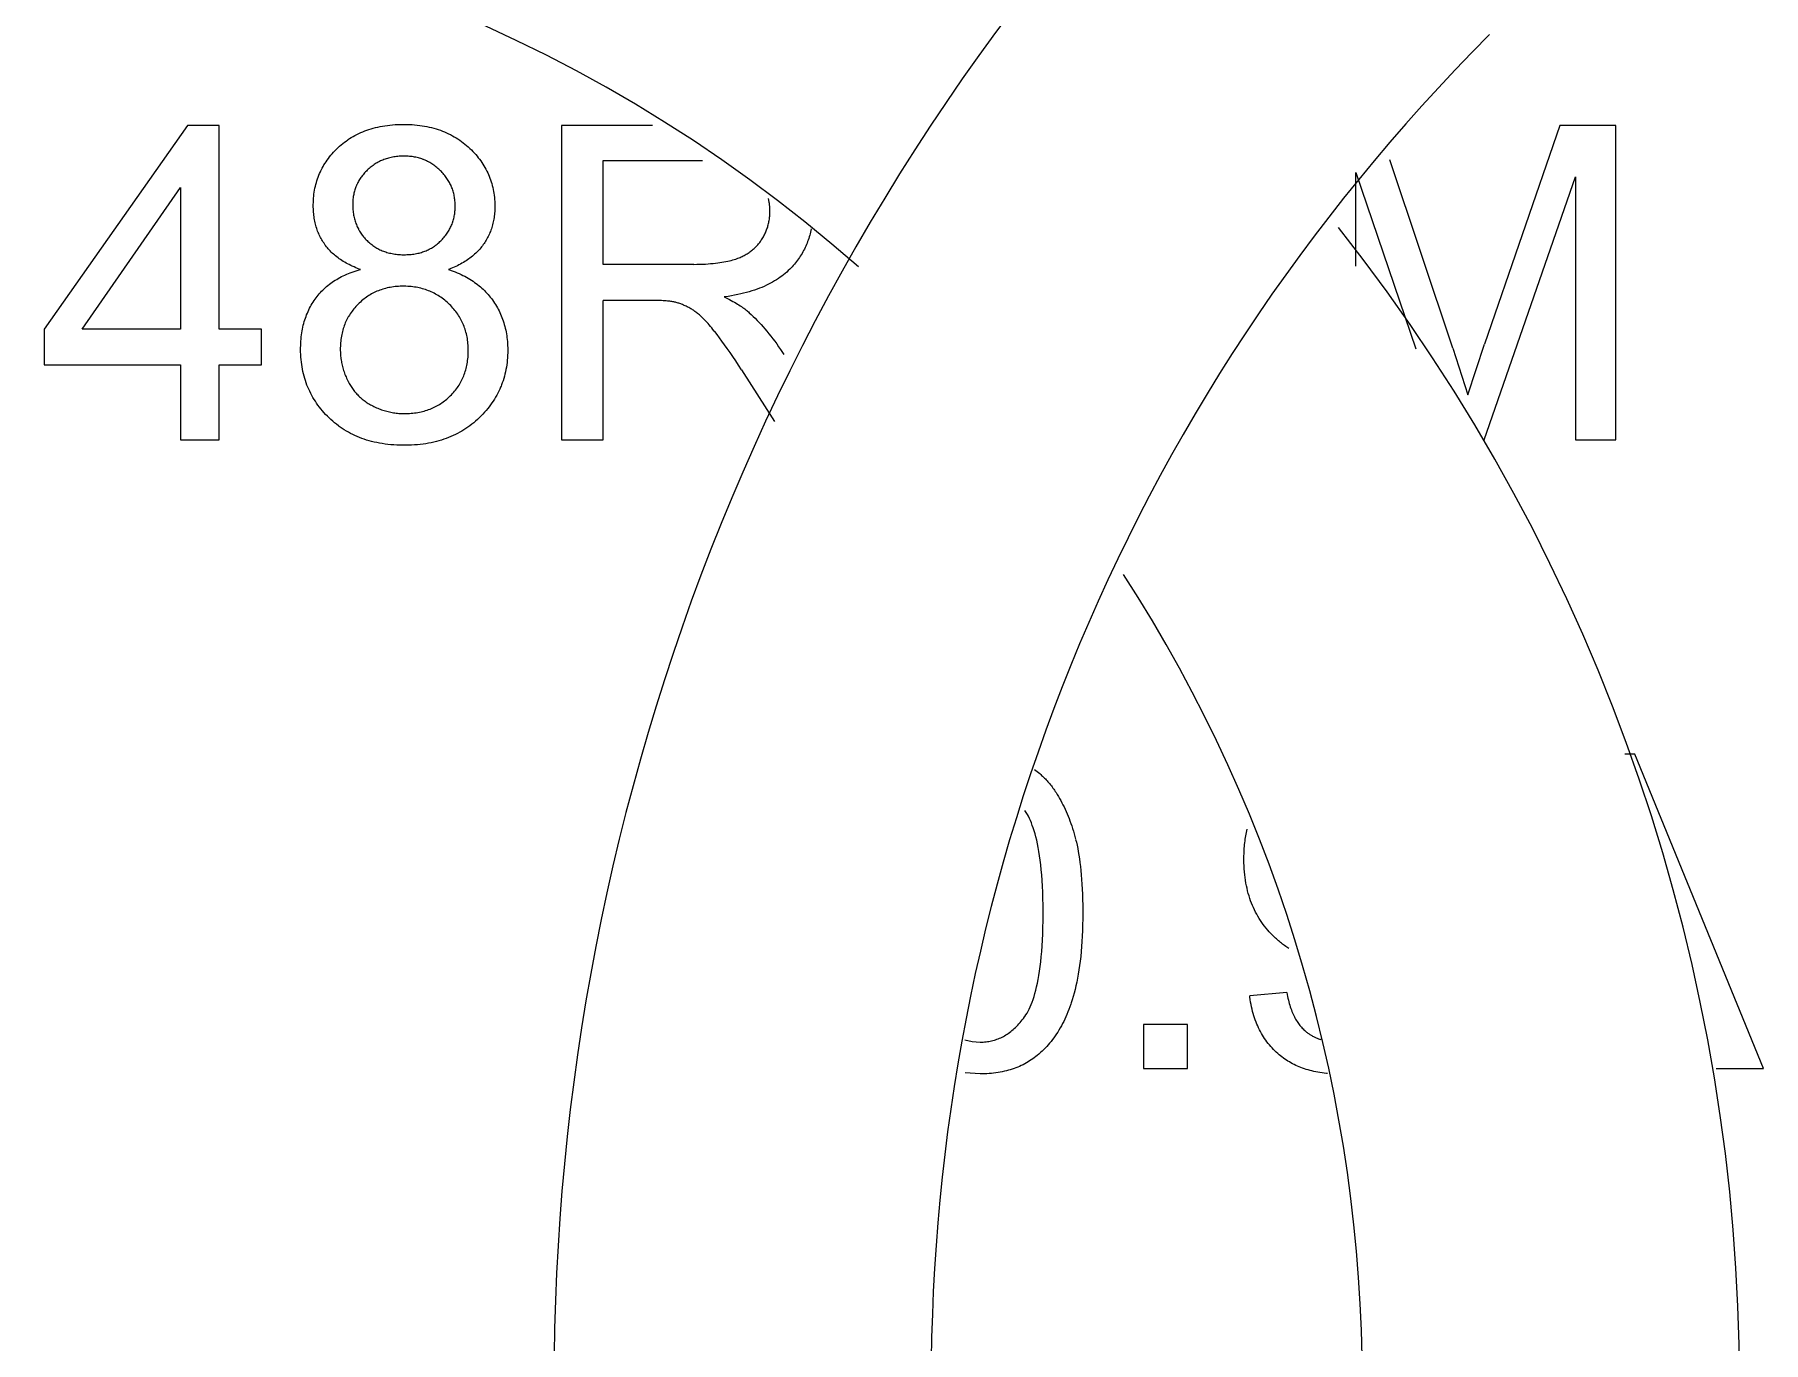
# Model space of a CAD drawing. Header units: millimetres. Extents: x -3 to 101, y -1 to 128.
# Drawn here: x 10.366 to 11.191, y 38.719 to 39.343 of the extents above; entities that cross this region are included whole.
import ezdxf

# ---------------------------------------------------------------- set-up
doc = ezdxf.new("R2010")
doc.units = ezdxf.units.MM

msp = doc.modelspace()

# ---------------------------------------------------------------- linework, layer by layer
for p, q in [((10.43939, 39.30001), (10.37093, 39.20281)), ((10.45443, 39.30001), (10.43939, 39.30001)), ((10.45443, 39.20281), (10.45443, 39.30001)), ((10.61783, 39.30001), (10.61783, 39.15001)), ((10.66122, 39.30001), (10.61783, 39.30001)), ((11.09423, 39.30001), (11.05832, 39.19564)), ((11.12093, 39.30001), (11.09423, 39.30001)), ((11.12093, 39.15001), (11.12093, 39.30001)), ((10.63768, 39.23381), (10.63768, 39.28343)), ((10.63768, 39.28343), (10.68516, 39.28343)), ((11.04317, 39.1938), (11.01311, 39.28374)), ((10.99692, 39.23288), (10.99692, 39.2777)), ((10.99692, 39.2777), (11.02553, 39.1935)), ((11.05821, 39.15001), (11.1018, 39.27556)), ((11.1018, 39.27556), (11.1018, 39.15001)), ((10.38905, 39.20281), (10.43601, 39.27044)), ((10.43601, 39.27044), (10.43601, 39.20281)), ((10.68102, 39.23381), (10.63768, 39.23381)), ((10.63768, 39.15001), (10.63768, 39.21662)), ((10.37093, 39.20281), (10.37093, 39.18592)), ((10.43601, 39.20281), (10.38905, 39.20281)), ((10.47469, 39.20281), (10.45443, 39.20281)), ((10.47469, 39.18592), (10.47469, 39.20281)), ((11.04317, 39.1938), (11.05033, 39.1716)), ((11.05033, 39.1716), (11.05832, 39.19564)), ((10.37093, 39.18592), (10.43601, 39.18592)), ((10.43601, 39.18592), (10.43601, 39.15001)), ((10.45443, 39.15001), (10.45443, 39.18592)), ((10.45443, 39.18592), (10.47469, 39.18592)), ((10.70377, 39.18347), (10.71946, 39.15881)), ((10.43601, 39.15001), (10.45443, 39.15001)), ((10.61783, 39.15001), (10.63768, 39.15001)), ((11.1018, 39.15001), (11.12093, 39.15001)), ((11.13004, 39.00001), (11.12532, 39.00001)), ((11.19143, 38.85001), (11.13004, 39.00001)), ((10.8435, 38.99276), (10.84604, 38.99074)), ((10.84013, 38.97127), (10.83892, 38.97319)), ((10.96398, 38.88633), (10.94628, 38.8847)), ((10.89563, 38.87099), (10.89563, 38.85001)), ((10.9166, 38.87099), (10.89563, 38.87099)), ((10.9166, 38.85001), (10.9166, 38.87099)), ((10.81033, 38.86369), (10.81385, 38.86288)), ((10.81385, 38.86288), (10.81766, 38.8626)), ((10.81766, 38.84745), (10.81044, 38.84791)), ((10.89563, 38.85001), (10.9166, 38.85001)), ((11.16882, 38.85001), (11.19143, 38.85001))]:
    msp.add_line(p, q)
for points in [[(10.51111, 39.28947), (10.51186, 39.29016), (10.51262, 39.29082), (10.51339, 39.29146), (10.51418, 39.29208), (10.51498, 39.29268), (10.5158, 39.29326), (10.51622, 39.29354), (10.51664, 39.29381), (10.51749, 39.29435), (10.51836, 39.29486), (10.51924, 39.29535), (10.52014, 39.29582), (10.52106, 39.29627), (10.52199, 39.2967), (10.52294, 39.29711), (10.52391, 39.29749), (10.5249, 39.29786), (10.52591, 39.2982), (10.52694, 39.29852), (10.52799, 39.29882), (10.52905, 39.2991), (10.53014, 39.29935), (10.53125, 39.29959), (10.53238, 39.2998), (10.53354, 39.29999), (10.53472, 39.30015), (10.53591, 39.30029), (10.53714, 39.30041), (10.53839, 39.3005), (10.53966, 39.30057), (10.54096, 39.30061), (10.54228, 39.30062)], [(10.54228, 39.30062), (10.54261, 39.30062), (10.54392, 39.30061), (10.54521, 39.30056), (10.54648, 39.30049), (10.54772, 39.3004), (10.54894, 39.30028), (10.55014, 39.30014), (10.55131, 39.29997), (10.55247, 39.29978), (10.5536, 39.29956), (10.55471, 39.29933), (10.5558, 39.29906), (10.55688, 39.29878), (10.55793, 39.29847), (10.55897, 39.29815), (10.55998, 39.29779), (10.56098, 39.29742), (10.56196, 39.29703), (10.56293, 39.29661), (10.56387, 39.29617), (10.5648, 39.29571), (10.56572, 39.29523), (10.56662, 39.29472), (10.5675, 39.29419), (10.56837, 39.29364), (10.56922, 39.29307), (10.57006, 39.29248), (10.57088, 39.29186), (10.57169, 39.29122), (10.57249, 39.29056), (10.57327, 39.28987), (10.57404, 39.28916)], [(10.49935, 39.26192), (10.49935, 39.26232), (10.49937, 39.26334), (10.49941, 39.26436), (10.49948, 39.26535), (10.49957, 39.26634), (10.49968, 39.26731), (10.49981, 39.26826), (10.49997, 39.26921), (10.50015, 39.27014), (10.50035, 39.27106), (10.50057, 39.27196), (10.50082, 39.27286), (10.50108, 39.27374), (10.50137, 39.27462), (10.50168, 39.27548), (10.50201, 39.27633), (10.50236, 39.27718), (10.50273, 39.27801), (10.50293, 39.27842), (10.50313, 39.27883), (10.50355, 39.27965), (10.50399, 39.28045), (10.50445, 39.28125), (10.50494, 39.28204), (10.50545, 39.28282), (10.50598, 39.28359), (10.50654, 39.28435), (10.50711, 39.2851), (10.50772, 39.28585), (10.50835, 39.28659), (10.509, 39.28732), (10.50968, 39.28804), (10.51038, 39.28876), (10.51111, 39.28947)], [(10.54263, 39.28548), (10.54234, 39.28548), (10.54165, 39.28547), (10.54097, 39.28544), (10.5403, 39.2854), (10.53964, 39.28534), (10.53899, 39.28527), (10.53835, 39.28518), (10.53772, 39.28509), (10.5371, 39.28498), (10.53649, 39.28485), (10.5359, 39.28471), (10.53531, 39.28456), (10.53472, 39.2844), (10.53415, 39.28422), (10.53359, 39.28403), (10.53303, 39.28383), (10.53248, 39.28361), (10.53194, 39.28338), (10.53141, 39.28314), (10.53088, 39.28288), (10.53062, 39.28275), (10.53037, 39.28261), (10.52985, 39.28233), (10.52935, 39.28203), (10.52885, 39.28173), (10.52836, 39.2814), (10.52788, 39.28107), (10.5274, 39.28072), (10.52693, 39.28035), (10.52646, 39.27998), (10.52601, 39.27958), (10.52555, 39.27918), (10.5251, 39.27875)], [(10.56002, 39.27852), (10.55977, 39.27877), (10.5593, 39.2792), (10.55883, 39.27962), (10.55836, 39.28002), (10.55788, 39.28041), (10.55739, 39.28078), (10.55691, 39.28113), (10.55641, 39.28147), (10.55592, 39.2818), (10.55541, 39.28211), (10.55491, 39.28241), (10.55439, 39.28269), (10.55387, 39.28296), (10.55335, 39.28321), (10.55282, 39.28346), (10.55228, 39.28368), (10.55201, 39.28379), (10.55173, 39.2839), (10.55118, 39.2841), (10.55063, 39.28429), (10.55006, 39.28446), (10.54949, 39.28462), (10.54891, 39.28477), (10.54832, 39.2849), (10.54773, 39.28502), (10.54712, 39.28513), (10.54651, 39.28522), (10.54589, 39.2853), (10.54525, 39.28536), (10.54461, 39.28542), (10.54396, 39.28545), (10.5433, 39.28547), (10.54263, 39.28548)], [(10.57404, 39.28916), (10.57478, 39.28844), (10.5755, 39.28771), (10.57619, 39.28698), (10.57686, 39.28623), (10.57749, 39.28548), (10.57811, 39.28472), (10.5787, 39.28395), (10.57927, 39.28318), (10.57981, 39.28239), (10.58033, 39.2816), (10.58082, 39.2808), (10.58129, 39.28), (10.58174, 39.27918), (10.58217, 39.27836), (10.58257, 39.27752), (10.58295, 39.27668), (10.58331, 39.27583), (10.58365, 39.27497), (10.58396, 39.2741), (10.58425, 39.27322), (10.58452, 39.27233), (10.58477, 39.27142), (10.58499, 39.27051), (10.5852, 39.26959), (10.58538, 39.26866), (10.58554, 39.26771), (10.58567, 39.26676), (10.58579, 39.26579), (10.58588, 39.26481), (10.58594, 39.26381), (10.58599, 39.26281), (10.58601, 39.26179), (10.58601, 39.26144)], [(10.5251, 39.27875), (10.52467, 39.27832), (10.52425, 39.27789), (10.52384, 39.27745), (10.52345, 39.277), (10.52308, 39.27656), (10.52272, 39.27611), (10.52238, 39.27565), (10.52205, 39.27519), (10.52173, 39.27473), (10.52143, 39.27427), (10.52114, 39.27379), (10.52087, 39.27332), (10.52061, 39.27284), (10.52037, 39.27235), (10.52025, 39.27211), (10.52013, 39.27186), (10.51991, 39.27137), (10.51971, 39.27087), (10.51951, 39.27036), (10.51933, 39.26985), (10.51916, 39.26934), (10.51901, 39.26882), (10.51887, 39.26829), (10.51874, 39.26776), (10.51862, 39.26722), (10.51852, 39.26667), (10.51843, 39.26612), (10.51835, 39.26556), (10.51829, 39.26499), (10.51824, 39.26442), (10.5182, 39.26384), (10.51818, 39.26325), (10.51817, 39.26265), (10.51817, 39.26256)], [(10.56708, 39.26154), (10.56708, 39.26155), (10.56707, 39.2622), (10.56705, 39.26284), (10.56701, 39.26346), (10.56696, 39.26408), (10.5669, 39.26469), (10.56682, 39.26529), (10.56673, 39.26588), (10.56663, 39.26646), (10.56651, 39.26704), (10.56638, 39.2676), (10.56623, 39.26816), (10.56607, 39.26871), (10.5659, 39.26926), (10.56572, 39.2698), (10.56552, 39.27033), (10.56531, 39.27085), (10.5652, 39.27111), (10.56508, 39.27137), (10.56485, 39.27189), (10.56459, 39.27239), (10.56433, 39.27289), (10.56405, 39.27339), (10.56376, 39.27388), (10.56345, 39.27437), (10.56313, 39.27485), (10.56279, 39.27532), (10.56244, 39.27579), (10.56208, 39.27626), (10.5617, 39.27672), (10.5613, 39.27718), (10.56089, 39.27763), (10.56046, 39.27808), (10.56002, 39.27852)], [(10.50485, 39.24331), (10.50447, 39.24385), (10.50411, 39.2444), (10.50393, 39.24468), (10.50376, 39.24496), (10.50342, 39.24552), (10.5031, 39.2461), (10.50279, 39.24668), (10.50249, 39.24727), (10.5022, 39.24787), (10.50193, 39.24848), (10.50168, 39.24909), (10.50143, 39.24972), (10.5012, 39.25036), (10.50098, 39.251), (10.50078, 39.25165), (10.50058, 39.25232), (10.5004, 39.25299), (10.50024, 39.25368), (10.50009, 39.25437), (10.49995, 39.25507), (10.49982, 39.25579), (10.49971, 39.25652), (10.49962, 39.25725), (10.49954, 39.258), (10.49947, 39.25876), (10.49941, 39.25954), (10.49938, 39.26032), (10.49935, 39.26112), (10.49935, 39.26192)], [(10.51817, 39.26256), (10.51818, 39.26194), (10.5182, 39.26125), (10.51823, 39.26057), (10.51828, 39.2599), (10.51834, 39.25925), (10.51842, 39.25861), (10.51851, 39.25798), (10.51861, 39.25736), (10.51873, 39.25675), (10.51886, 39.25616), (10.519, 39.25557), (10.51915, 39.25499), (10.51932, 39.25443), (10.5195, 39.25387), (10.5197, 39.25332), (10.5199, 39.25278), (10.52012, 39.25225), (10.52035, 39.25173), (10.5206, 39.25122), (10.52085, 39.25071), (10.52099, 39.25046), (10.52112, 39.25021), (10.52141, 39.24972), (10.5217, 39.24923), (10.52201, 39.24875), (10.52234, 39.24828), (10.52267, 39.24781), (10.52302, 39.24735), (10.52339, 39.2469), (10.52377, 39.24645), (10.52417, 39.24601), (10.52458, 39.24557), (10.525, 39.24514)], [(10.56023, 39.24507), (10.56057, 39.24542), (10.561, 39.24587), (10.5614, 39.24632), (10.5618, 39.24678), (10.56217, 39.24724), (10.56253, 39.2477), (10.56288, 39.24817), (10.56321, 39.24864), (10.56353, 39.24911), (10.56383, 39.24959), (10.56412, 39.25008), (10.56439, 39.25056), (10.56465, 39.25105), (10.5649, 39.25155), (10.56513, 39.25205), (10.56535, 39.25256), (10.56556, 39.25307), (10.56575, 39.25359), (10.56593, 39.25411), (10.56602, 39.25438), (10.5661, 39.25464), (10.56626, 39.25518), (10.5664, 39.25572), (10.56652, 39.25627), (10.56664, 39.25682), (10.56674, 39.25739), (10.56683, 39.25795), (10.56691, 39.25853), (10.56697, 39.25912), (10.56702, 39.25971), (10.56705, 39.26031), (10.56707, 39.26092), (10.56708, 39.26154)], [(10.58601, 39.26144), (10.58601, 39.26131), (10.586, 39.26055), (10.58597, 39.25979), (10.58593, 39.25904), (10.58588, 39.25831), (10.58581, 39.25758), (10.58573, 39.25686), (10.58563, 39.25615), (10.58552, 39.25545), (10.5854, 39.25476), (10.58526, 39.25408), (10.58511, 39.25341), (10.58494, 39.25275), (10.58476, 39.25209), (10.58457, 39.25144), (10.58436, 39.2508), (10.58414, 39.25017), (10.58391, 39.24955), (10.58367, 39.24894), (10.58341, 39.24833), (10.58314, 39.24774), (10.58285, 39.24714), (10.58255, 39.24656), (10.58224, 39.24599), (10.58192, 39.24542), (10.58158, 39.24486), (10.58123, 39.24431), (10.58086, 39.24376), (10.58048, 39.24322)], [(10.71329, 39.24558), (10.71359, 39.24604), (10.71387, 39.2465), (10.71414, 39.24696), (10.71439, 39.24743), (10.71464, 39.2479), (10.71487, 39.24837), (10.7151, 39.24885), (10.71531, 39.24933), (10.71551, 39.24981), (10.7157, 39.25029), (10.71588, 39.25078), (10.71605, 39.25127), (10.71621, 39.25176), (10.71635, 39.25225), (10.71649, 39.25275), (10.71662, 39.25326), (10.71673, 39.25376), (10.71683, 39.25427), (10.71693, 39.25479), (10.71701, 39.2553), (10.71708, 39.25583), (10.71714, 39.25635), (10.71719, 39.25688), (10.71723, 39.25742), (10.71726, 39.25796), (10.71728, 39.2585), (10.71729, 39.25905), (10.71729, 39.25908)], [(10.71729, 39.25908), (10.71728, 39.25937), (10.71728, 39.25974), (10.71727, 39.26011), (10.71725, 39.26047), (10.71723, 39.26083), (10.7172, 39.26119), (10.71717, 39.26154), (10.71714, 39.26189), (10.7171, 39.26224), (10.71705, 39.26259), (10.717, 39.26293), (10.71695, 39.26327), (10.71689, 39.26361), (10.71683, 39.26394), (10.71676, 39.26427), (10.71669, 39.2646), (10.71661, 39.26493), (10.71653, 39.26526)], [(10.73699, 39.2508), (10.73682, 39.25001), (10.73665, 39.24922), (10.73646, 39.24844), (10.73625, 39.24767), (10.73603, 39.24691), (10.73579, 39.24615), (10.73554, 39.24541), (10.73527, 39.24467), (10.73499, 39.24394), (10.73469, 39.24322), (10.73438, 39.24251), (10.73405, 39.2418), (10.73371, 39.24111), (10.73336, 39.24041), (10.73298, 39.23973), (10.7326, 39.23905), (10.7322, 39.23839), (10.73178, 39.23772), (10.73134, 39.23707), (10.7309, 39.23642), (10.73043, 39.23578), (10.72995, 39.23514), (10.72946, 39.23451), (10.72894, 39.23389), (10.72841, 39.23327), (10.72787, 39.23266), (10.72741, 39.23217)], [(10.52186, 39.23135), (10.52129, 39.23156), (10.52043, 39.23189), (10.51959, 39.23223), (10.51878, 39.23258), (10.51798, 39.23293), (10.51721, 39.23329), (10.51646, 39.23367), (10.51573, 39.23405), (10.51502, 39.23443), (10.51433, 39.23483), (10.51366, 39.23523), (10.51301, 39.23565), (10.51237, 39.23607), (10.51176, 39.23649), (10.51116, 39.23693), (10.51058, 39.23737), (10.51001, 39.23782), (10.50947, 39.23828), (10.50894, 39.23874), (10.50842, 39.23922), (10.50792, 39.2397), (10.50744, 39.24019), (10.50697, 39.24069), (10.50652, 39.2412), (10.50608, 39.24171), (10.50565, 39.24223), (10.50524, 39.24277), (10.50504, 39.24304), (10.50485, 39.24331)], [(10.525, 39.24514), (10.52543, 39.24473), (10.52587, 39.24433), (10.52631, 39.24394), (10.52676, 39.24357), (10.52722, 39.24321), (10.52769, 39.24286), (10.52817, 39.24253), (10.52865, 39.24221), (10.52914, 39.2419), (10.52964, 39.24161), (10.53014, 39.24133), (10.53066, 39.24106), (10.53118, 39.24081), (10.53172, 39.24056), (10.53226, 39.24033), (10.53281, 39.24011), (10.53337, 39.23991), (10.53394, 39.23972), (10.53452, 39.23954), (10.53512, 39.23937), (10.53572, 39.23922), (10.53633, 39.23908), (10.53695, 39.23895), (10.53759, 39.23883), (10.53824, 39.23873), (10.5389, 39.23864), (10.53957, 39.23857), (10.54025, 39.23851), (10.54095, 39.23846), (10.54166, 39.23843), (10.54239, 39.23842), (10.54283, 39.23841)], [(10.54283, 39.23841), (10.54336, 39.23842), (10.54406, 39.23844), (10.54475, 39.23847), (10.54542, 39.23852), (10.54608, 39.23858), (10.54673, 39.23865), (10.54737, 39.23874), (10.548, 39.23884), (10.54861, 39.23895), (10.54922, 39.23908), (10.54981, 39.23922), (10.55039, 39.23937), (10.55097, 39.23954), (10.55153, 39.23971), (10.55208, 39.2399), (10.55263, 39.2401), (10.55316, 39.24032), (10.55369, 39.24055), (10.5542, 39.24079), (10.55471, 39.24104), (10.55521, 39.2413), (10.55571, 39.24158), (10.55619, 39.24187), (10.55667, 39.24217), (10.55714, 39.24249), (10.55737, 39.24265), (10.5576, 39.24281), (10.55806, 39.24316), (10.5585, 39.24351), (10.55894, 39.24388), (10.55938, 39.24426), (10.55981, 39.24466), (10.56023, 39.24507)], [(10.58048, 39.24322), (10.58008, 39.24268), (10.57967, 39.24215), (10.57924, 39.24162), (10.5788, 39.24111), (10.57834, 39.2406), (10.57787, 39.2401), (10.57738, 39.23961), (10.57688, 39.23912), (10.57636, 39.23864), (10.57583, 39.23817), (10.57528, 39.23771), (10.57472, 39.23726), (10.57413, 39.23681), (10.57354, 39.23638), (10.57292, 39.23595), (10.57229, 39.23552), (10.57164, 39.23511), (10.57097, 39.2347), (10.57028, 39.23431), (10.56958, 39.23392), (10.56886, 39.23354), (10.56812, 39.23316), (10.56736, 39.2328), (10.56657, 39.23244), (10.56577, 39.2321), (10.56495, 39.23176), (10.56411, 39.23143), (10.56391, 39.23135)], [(10.70163, 39.23657), (10.70203, 39.23672), (10.70256, 39.23692), (10.70307, 39.23714), (10.70358, 39.23736), (10.70408, 39.23759), (10.70457, 39.23783), (10.70505, 39.23808), (10.70552, 39.23834), (10.70598, 39.2386), (10.70643, 39.23887), (10.70687, 39.23915), (10.7073, 39.23944), (10.70772, 39.23974), (10.70814, 39.24004), (10.70854, 39.24035), (10.70894, 39.24067), (10.70932, 39.241), (10.7097, 39.24134), (10.71007, 39.24168), (10.71043, 39.24204), (10.71078, 39.2424), (10.71113, 39.24276), (10.71146, 39.24314), (10.71179, 39.24353), (10.71211, 39.24392), (10.71242, 39.24432), (10.71272, 39.24473), (10.71301, 39.24515), (10.71329, 39.24558)], [(10.68102, 39.23381), (10.68247, 39.23383), (10.68387, 39.23386), (10.68522, 39.23391), (10.68652, 39.23397), (10.68778, 39.23405), (10.68899, 39.23414), (10.69015, 39.23424), (10.69127, 39.23436), (10.69235, 39.23449), (10.69338, 39.23463), (10.69437, 39.23478), (10.69533, 39.23494), (10.69624, 39.23512), (10.69712, 39.2353), (10.69796, 39.23549), (10.69876, 39.23569), (10.69953, 39.2359), (10.70026, 39.23612), (10.70096, 39.23634), (10.70163, 39.23657)], [(10.50068, 39.21785), (10.50118, 39.2185), (10.5017, 39.21914), (10.50223, 39.21977), (10.50277, 39.22038), (10.50333, 39.22098), (10.50391, 39.22156), (10.5045, 39.22213), (10.5051, 39.22269), (10.50572, 39.22323), (10.50636, 39.22376), (10.50701, 39.22428), (10.50768, 39.22478), (10.50836, 39.22527), (10.50906, 39.22575), (10.50977, 39.22621), (10.51051, 39.22666), (10.51126, 39.2271), (10.51202, 39.22753), (10.51281, 39.22794), (10.51361, 39.22834), (10.51443, 39.22872), (10.51528, 39.2291), (10.51614, 39.22946), (10.51702, 39.2298), (10.51792, 39.23013), (10.51884, 39.23045), (10.51979, 39.23076), (10.52075, 39.23105), (10.52174, 39.23132), (10.52186, 39.23135)], [(10.56391, 39.23135), (10.5641, 39.23129), (10.56512, 39.23093), (10.56613, 39.23057), (10.5671, 39.23018), (10.56805, 39.22979), (10.56898, 39.22939), (10.56989, 39.22897), (10.57077, 39.22854), (10.57163, 39.2281), (10.57247, 39.22765), (10.57328, 39.22718), (10.57408, 39.22671), (10.57486, 39.22622), (10.57561, 39.22572), (10.57635, 39.22521), (10.57707, 39.22469), (10.57777, 39.22416), (10.57845, 39.22362), (10.57912, 39.22306), (10.57977, 39.22249), (10.5804, 39.22191), (10.58101, 39.22132), (10.58161, 39.22071), (10.58219, 39.22009), (10.58275, 39.21946), (10.5833, 39.21882), (10.58384, 39.21816), (10.58436, 39.21749), (10.58486, 39.21681)], [(10.72741, 39.23217), (10.72674, 39.23148), (10.72604, 39.2308), (10.72531, 39.23013), (10.72456, 39.22948), (10.72379, 39.22885), (10.72299, 39.22823), (10.72216, 39.22762), (10.72131, 39.22703), (10.72043, 39.22646), (10.71952, 39.22589), (10.71858, 39.22535), (10.71761, 39.22482), (10.71661, 39.2243), (10.71558, 39.2238), (10.71451, 39.22331), (10.71341, 39.22284), (10.71228, 39.22239), (10.71112, 39.22195), (10.70991, 39.22153), (10.70868, 39.22112), (10.7074, 39.22073), (10.70608, 39.22036), (10.70473, 39.22001), (10.70333, 39.21967), (10.70189, 39.21935), (10.70041, 39.21906), (10.69888, 39.21878), (10.69731, 39.21852), (10.6957, 39.21829), (10.69549, 39.21826)], [(10.49331, 39.19339), (10.49331, 39.194), (10.49333, 39.19507), (10.49337, 39.19611), (10.49343, 39.19714), (10.49351, 39.19815), (10.49361, 39.19914), (10.49373, 39.20011), (10.49387, 39.20107), (10.49402, 39.20201), (10.49419, 39.20293), (10.49438, 39.20384), (10.49459, 39.20474), (10.49481, 39.20562), (10.49505, 39.20648), (10.49531, 39.20733), (10.49558, 39.20816), (10.49588, 39.20899), (10.49618, 39.20979), (10.49651, 39.21059), (10.49685, 39.21137), (10.49721, 39.21214), (10.49758, 39.21289), (10.49798, 39.21364), (10.49838, 39.21437), (10.49881, 39.21509), (10.49925, 39.21579), (10.49971, 39.21649), (10.50018, 39.21717), (10.50068, 39.21785)], [(10.54232, 39.22337), (10.54166, 39.22337), (10.54082, 39.22334), (10.54, 39.2233), (10.53919, 39.22324), (10.5384, 39.22317), (10.53761, 39.22307), (10.53684, 39.22296), (10.53608, 39.22284), (10.53534, 39.22269), (10.5346, 39.22253), (10.53388, 39.22235), (10.53316, 39.22216), (10.53246, 39.22195), (10.53176, 39.22172), (10.53108, 39.22148), (10.53041, 39.22122), (10.52974, 39.22095), (10.52909, 39.22066), (10.52844, 39.22035), (10.5278, 39.22002), (10.52717, 39.21968), (10.52655, 39.21932), (10.52593, 39.21895), (10.52533, 39.21856), (10.52473, 39.21815), (10.52414, 39.21772), (10.52355, 39.21728), (10.52297, 39.21682), (10.5224, 39.21633), (10.52184, 39.21583), (10.52128, 39.21532), (10.52073, 39.21478)], [(10.56439, 39.21465), (10.56382, 39.2152), (10.56323, 39.21573), (10.56264, 39.21624), (10.56205, 39.21673), (10.56144, 39.2172), (10.56083, 39.21766), (10.56021, 39.21809), (10.55959, 39.21851), (10.55895, 39.21891), (10.55831, 39.21929), (10.55766, 39.21966), (10.557, 39.22001), (10.55634, 39.22034), (10.55566, 39.22065), (10.55532, 39.2208), (10.55498, 39.22095), (10.55429, 39.22123), (10.55359, 39.22149), (10.55288, 39.22174), (10.55216, 39.22197), (10.55144, 39.22218), (10.5507, 39.22238), (10.54995, 39.22255), (10.5492, 39.22272), (10.54843, 39.22286), (10.54765, 39.22299), (10.54686, 39.22309), (10.54606, 39.22319), (10.54525, 39.22326), (10.54443, 39.22332), (10.54359, 39.22335), (10.54274, 39.22337), (10.54232, 39.22337)], [(10.69549, 39.21826), (10.69609, 39.21796), (10.69704, 39.21748), (10.69793, 39.21702), (10.69879, 39.21657), (10.6996, 39.21612), (10.70036, 39.21569), (10.70109, 39.21527), (10.70179, 39.21485), (10.70245, 39.21445), (10.70307, 39.21405), (10.70366, 39.21366), (10.70423, 39.21327), (10.70476, 39.21289), (10.70527, 39.21252), (10.70575, 39.21216), (10.7062, 39.2118), (10.70663, 39.21144), (10.70704, 39.21109), (10.70743, 39.21075)], [(10.52073, 39.21478), (10.5202, 39.21424), (10.51969, 39.21369), (10.5192, 39.21313), (10.51872, 39.21256), (10.51826, 39.21199), (10.51783, 39.21141), (10.5174, 39.21083), (10.517, 39.21024), (10.51661, 39.20963), (10.51624, 39.20902), (10.51606, 39.20872), (10.51589, 39.20841), (10.51555, 39.20778), (10.51523, 39.20715), (10.51493, 39.2065), (10.51464, 39.20585), (10.51437, 39.20519), (10.51411, 39.20452), (10.51387, 39.20384), (10.51365, 39.20315), (10.51344, 39.20245), (10.51325, 39.20174), (10.51307, 39.20101), (10.51291, 39.20028), (10.51277, 39.19953), (10.51264, 39.19878), (10.51253, 39.198), (10.51244, 39.19722), (10.51237, 39.19642), (10.51231, 39.19561), (10.51227, 39.19479), (10.51224, 39.19395), (10.51224, 39.19329)], [(10.57332, 39.19268), (10.57332, 39.19272), (10.57331, 39.19357), (10.57328, 39.19441), (10.57324, 39.19524), (10.57317, 39.19605), (10.57309, 39.19685), (10.57299, 39.19764), (10.57287, 39.19842), (10.57273, 39.19918), (10.57258, 39.19993), (10.57241, 39.20067), (10.57222, 39.20141), (10.57202, 39.20213), (10.5718, 39.20284), (10.57157, 39.20354), (10.57131, 39.20423), (10.57104, 39.20491), (10.57076, 39.20558), (10.57045, 39.20625), (10.57013, 39.2069), (10.5698, 39.20754), (10.56944, 39.20818), (10.56907, 39.20881), (10.56868, 39.20943), (10.56828, 39.21004), (10.56786, 39.21064), (10.56742, 39.21124), (10.56696, 39.21183), (10.56648, 39.21241), (10.56599, 39.21298), (10.56548, 39.21354), (10.56495, 39.2141), (10.56439, 39.21465)], [(10.58486, 39.21681), (10.58536, 39.21609), (10.58585, 39.21536), (10.58632, 39.21463), (10.58676, 39.21388), (10.58719, 39.21313), (10.58761, 39.21237), (10.588, 39.2116), (10.58838, 39.21082), (10.58874, 39.21003), (10.58908, 39.20923), (10.5894, 39.20842), (10.58971, 39.20761), (10.58999, 39.20678), (10.59026, 39.20594), (10.59052, 39.20509), (10.59075, 39.20423), (10.59097, 39.20337), (10.59117, 39.20248), (10.59135, 39.20159), (10.59151, 39.20069), (10.59166, 39.19977), (10.59178, 39.19885), (10.59189, 39.19791), (10.59198, 39.19695), (10.59205, 39.19599), (10.5921, 39.19501), (10.59214, 39.19401), (10.59215, 39.19301), (10.59215, 39.19288)], [(10.67173, 39.2158), (10.67136, 39.21588), (10.67096, 39.21596), (10.67053, 39.21603), (10.67005, 39.21611), (10.66954, 39.21618), (10.66898, 39.21624), (10.66838, 39.21631), (10.66774, 39.21637), (10.66706, 39.21642), (10.66632, 39.21647), (10.66554, 39.21651), (10.66471, 39.21655), (10.66384, 39.21658), (10.66291, 39.2166), (10.66194, 39.21661), (10.66091, 39.21662), (10.63768, 39.21662)], [(10.68073, 39.21188), (10.6804, 39.21209), (10.67995, 39.21237), (10.67949, 39.21263), (10.67904, 39.21289), (10.6786, 39.21314), (10.67816, 39.21338), (10.67772, 39.2136), (10.67728, 39.21382), (10.67684, 39.21402), (10.67641, 39.21422), (10.67598, 39.21441), (10.67555, 39.21459), (10.67512, 39.21476), (10.67469, 39.21492), (10.67427, 39.21507), (10.67384, 39.21521), (10.67342, 39.21534), (10.673, 39.21547), (10.67257, 39.21559), (10.67215, 39.2157), (10.67173, 39.2158)], [(10.69083, 39.20184), (10.69073, 39.20196), (10.6901, 39.20275), (10.68949, 39.20351), (10.68889, 39.20423), (10.68831, 39.20491), (10.68774, 39.20556), (10.68718, 39.20617), (10.68664, 39.20676), (10.68611, 39.20731), (10.6856, 39.20783), (10.6851, 39.20833), (10.68461, 39.20879), (10.68413, 39.20923), (10.68367, 39.20965), (10.68321, 39.21003), (10.68277, 39.2104), (10.68234, 39.21074), (10.68193, 39.21105), (10.68152, 39.21135), (10.68112, 39.21162), (10.68073, 39.21188)], [(10.70743, 39.21075), (10.70836, 39.20988), (10.7093, 39.20898), (10.71023, 39.20805), (10.71117, 39.20709), (10.71211, 39.20611), (10.71304, 39.20509), (10.71398, 39.20404), (10.71491, 39.20296), (10.71585, 39.20185), (10.71678, 39.20071), (10.71771, 39.19954), (10.71865, 39.19833), (10.71958, 39.1971), (10.72051, 39.19582), (10.72144, 39.19452), (10.72237, 39.19318), (10.72329, 39.19181), (10.72394, 39.19084)], [(10.70377, 39.18347), (10.70234, 39.18565), (10.70095, 39.18776), (10.69957, 39.1898), (10.69823, 39.19175), (10.69692, 39.19363), (10.69564, 39.19542), (10.6944, 39.19713), (10.6932, 39.19875), (10.69205, 39.20027), (10.69094, 39.2017), (10.69083, 39.20184)], [(10.50689, 39.16052), (10.50605, 39.16137), (10.50523, 39.16222), (10.50444, 39.16308), (10.50369, 39.16395), (10.50296, 39.16483), (10.50226, 39.16572), (10.50159, 39.16662), (10.50094, 39.16753), (10.50033, 39.16845), (10.49974, 39.16938), (10.49918, 39.17033), (10.49864, 39.17128), (10.49813, 39.17225), (10.49764, 39.17323), (10.49719, 39.17422), (10.49675, 39.17522), (10.49634, 39.17623), (10.49596, 39.17726), (10.4956, 39.1783), (10.49527, 39.17936), (10.49497, 39.18043), (10.49469, 39.18151), (10.49443, 39.18261), (10.4942, 39.18373), (10.494, 39.18486), (10.49382, 39.18601), (10.49367, 39.18718), (10.49354, 39.18836), (10.49344, 39.18956), (10.49337, 39.19078), (10.49332, 39.19202), (10.49331, 39.19328), (10.49331, 39.19339)], [(10.51224, 39.19329), (10.51224, 39.19264), (10.51226, 39.19198), (10.51229, 39.19134), (10.51234, 39.19069), (10.51239, 39.19005), (10.51246, 39.18942), (10.51254, 39.18878), (10.51259, 39.18846), (10.51263, 39.18815), (10.51274, 39.18752), (10.51286, 39.18689), (10.51299, 39.18627), (10.51313, 39.18564), (10.51328, 39.18502), (10.51345, 39.1844), (10.51363, 39.18378), (10.51382, 39.18316), (10.51403, 39.18253), (10.51425, 39.18191), (10.51448, 39.18129), (10.51473, 39.18067), (10.51499, 39.18005), (10.51526, 39.17943), (10.51555, 39.1788), (10.51586, 39.17817), (10.51592, 39.17805)], [(10.56475, 39.17106), (10.56529, 39.1716), (10.5658, 39.17215), (10.56629, 39.17271), (10.56677, 39.17327), (10.56723, 39.17384), (10.56767, 39.17442), (10.5681, 39.175), (10.5685, 39.17559), (10.56889, 39.17619), (10.56926, 39.1768), (10.56962, 39.17742), (10.56996, 39.17805), (10.57012, 39.17836), (10.57028, 39.17868), (10.57059, 39.17933), (10.57088, 39.17998), (10.57116, 39.18064), (10.57142, 39.18131), (10.57166, 39.182), (10.57188, 39.18269), (10.57209, 39.18339), (10.57229, 39.18411), (10.57247, 39.18483), (10.57263, 39.18557), (10.57277, 39.18632), (10.5729, 39.18708), (10.57301, 39.18786), (10.57311, 39.18864), (10.57319, 39.18945), (10.57325, 39.19026), (10.57329, 39.19109), (10.57332, 39.19194), (10.57332, 39.19268)], [(10.59215, 39.19288), (10.59213, 39.19166), (10.59209, 39.19046), (10.59202, 39.18927), (10.59193, 39.18811), (10.59181, 39.18695), (10.59166, 39.18582), (10.59148, 39.1847), (10.59128, 39.18359), (10.59106, 39.1825), (10.59081, 39.18143), (10.59053, 39.18037), (10.59023, 39.17932), (10.5899, 39.17828), (10.58955, 39.17726), (10.58917, 39.17625), (10.58897, 39.17575), (10.58877, 39.17525), (10.58834, 39.17426), (10.58788, 39.17329), (10.5874, 39.17232), (10.58689, 39.17137), (10.58636, 39.17042), (10.5858, 39.16949), (10.58522, 39.16857), (10.5846, 39.16766), (10.58396, 39.16675), (10.58329, 39.16586), (10.5826, 39.16497), (10.58187, 39.1641), (10.58112, 39.16323), (10.58033, 39.16237), (10.57952, 39.16152), (10.57867, 39.16068), (10.57854, 39.16055)], [(10.51592, 39.17805), (10.51619, 39.17752), (10.51647, 39.177), (10.51676, 39.17649), (10.51706, 39.17599), (10.51737, 39.1755), (10.51769, 39.17502), (10.51802, 39.17454), (10.51836, 39.17408), (10.51871, 39.17362), (10.51906, 39.17317), (10.51925, 39.17295), (10.51943, 39.17273), (10.51981, 39.1723), (10.5202, 39.17187), (10.52059, 39.17146), (10.521, 39.17105), (10.52141, 39.17065), (10.52184, 39.17026), (10.52227, 39.16988), (10.52272, 39.16951), (10.52317, 39.16914), (10.52363, 39.16879), (10.52411, 39.16844), (10.52459, 39.1681), (10.52508, 39.16777), (10.52558, 39.16745), (10.5261, 39.16714), (10.52662, 39.16684), (10.52707, 39.16659)], [(10.54293, 39.1626), (10.54352, 39.1626), (10.54438, 39.16262), (10.54523, 39.16266), (10.54607, 39.16272), (10.54689, 39.16279), (10.54769, 39.16288), (10.54849, 39.16299), (10.54926, 39.16312), (10.55003, 39.16326), (10.55078, 39.16342), (10.55152, 39.1636), (10.55225, 39.16379), (10.55297, 39.164), (10.55367, 39.16422), (10.55437, 39.16446), (10.55505, 39.16472), (10.55572, 39.16499), (10.55639, 39.16528), (10.55704, 39.16558), (10.55768, 39.1659), (10.55832, 39.16624), (10.55895, 39.16659), (10.55926, 39.16677), (10.55956, 39.16696), (10.56017, 39.16735), (10.56077, 39.16775), (10.56136, 39.16817), (10.56195, 39.16861), (10.56252, 39.16906), (10.56309, 39.16953), (10.56365, 39.17003), (10.56421, 39.17053), (10.56475, 39.17106)], [(10.54273, 39.14745), (10.54213, 39.14745), (10.54063, 39.14748), (10.53917, 39.14754), (10.53773, 39.14762), (10.53632, 39.14774), (10.53494, 39.14788), (10.53358, 39.14805), (10.53226, 39.14824), (10.53095, 39.14846), (10.52968, 39.14871), (10.52843, 39.14899), (10.5272, 39.14929), (10.52599, 39.14961), (10.52481, 39.14996), (10.52365, 39.15034), (10.52252, 39.15074), (10.5214, 39.15116), (10.52031, 39.15161), (10.51923, 39.15209), (10.51818, 39.15259), (10.51714, 39.15311), (10.51612, 39.15366), (10.51512, 39.15423), (10.51414, 39.15483), (10.51318, 39.15545), (10.51223, 39.1561), (10.51176, 39.15643), (10.5113, 39.15677), (10.51038, 39.15747), (10.50949, 39.15819), (10.50861, 39.15894), (10.50774, 39.15972), (10.50689, 39.16052)], [(10.52707, 39.16659), (10.52711, 39.16657), (10.52771, 39.16625), (10.52831, 39.16595), (10.52891, 39.16566), (10.52951, 39.16539), (10.53012, 39.16513), (10.53072, 39.16488), (10.53133, 39.16464), (10.53194, 39.16442), (10.53255, 39.16421), (10.53317, 39.16402), (10.53379, 39.16384), (10.53441, 39.16367), (10.53504, 39.16351), (10.53567, 39.16336), (10.5363, 39.16323), (10.53694, 39.16311), (10.53759, 39.163), (10.53823, 39.16291), (10.53889, 39.16283), (10.53955, 39.16276), (10.54021, 39.1627), (10.54088, 39.16265), (10.54156, 39.16262), (10.54224, 39.1626), (10.54293, 39.1626)], [(10.57854, 39.16055), (10.57768, 39.15974), (10.57681, 39.15896), (10.57592, 39.1582), (10.57501, 39.15748), (10.57409, 39.15677), (10.57315, 39.1561), (10.5722, 39.15545), (10.57123, 39.15482), (10.57024, 39.15422), (10.56923, 39.15365), (10.56821, 39.1531), (10.56717, 39.15258), (10.56611, 39.15208), (10.56503, 39.1516), (10.56393, 39.15115), (10.56281, 39.15073), (10.56168, 39.15033), (10.56051, 39.14995), (10.55933, 39.1496), (10.55813, 39.14928), (10.5569, 39.14898), (10.55565, 39.1487), (10.55438, 39.14845), (10.55308, 39.14823), (10.55175, 39.14804), (10.55041, 39.14787), (10.54903, 39.14773), (10.54762, 39.14762), (10.54619, 39.14753), (10.54473, 39.14748), (10.54324, 39.14745), (10.54273, 39.14745)], [(10.84604, 38.99074), (10.8465, 38.99034), (10.84695, 38.98993), (10.8474, 38.98951), (10.84785, 38.98908), (10.84828, 38.98865), (10.84872, 38.9882), (10.84914, 38.98775), (10.84956, 38.98729), (10.84998, 38.98683), (10.85039, 38.98635), (10.85079, 38.98587), (10.85119, 38.98538), (10.85159, 38.98488), (10.85198, 38.98437), (10.85236, 38.98385), (10.85274, 38.98332), (10.85311, 38.98278), (10.85348, 38.98224), (10.85384, 38.98168)], [(10.85385, 38.98167), (10.85442, 38.98075), (10.85499, 38.97981), (10.85555, 38.97886), (10.85609, 38.97788), (10.85662, 38.97689), (10.85715, 38.97587), (10.85766, 38.97484), (10.85816, 38.97378), (10.85864, 38.9727), (10.85912, 38.97161), (10.85958, 38.97049), (10.86003, 38.96935), (10.86047, 38.96818), (10.8609, 38.967), (10.86131, 38.96579), (10.86171, 38.96456), (10.8621, 38.96331), (10.86248, 38.96203), (10.86284, 38.96072), (10.86319, 38.9594)], [(10.84764, 38.92399), (10.84764, 38.92475), (10.84761, 38.92804), (10.84755, 38.93119), (10.84745, 38.9342), (10.84732, 38.93706), (10.84716, 38.93979), (10.84698, 38.94239), (10.84676, 38.94486), (10.84652, 38.94721), (10.84625, 38.94944), (10.84596, 38.95155), (10.84565, 38.95356), (10.84531, 38.95545), (10.84496, 38.95725), (10.84459, 38.95894), (10.8442, 38.96055), (10.8438, 38.96206), (10.84338, 38.96348), (10.84295, 38.96482), (10.84251, 38.96607), (10.84205, 38.96725), (10.84159, 38.96836), (10.84111, 38.9694), (10.84063, 38.97037), (10.84013, 38.97127)], [(10.94351, 38.94998), (10.94352, 38.95063), (10.94353, 38.95156), (10.94355, 38.95248), (10.94359, 38.95339), (10.94364, 38.95429), (10.94369, 38.95518), (10.94376, 38.95605), (10.94384, 38.95692), (10.94393, 38.95778), (10.94403, 38.95862), (10.94414, 38.95946), (10.94426, 38.96028), (10.94439, 38.9611), (10.94453, 38.96191), (10.94468, 38.9627), (10.94484, 38.96349), (10.94501, 38.96427)], [(10.86319, 38.95939), (10.86353, 38.95802), (10.86385, 38.95659), (10.86416, 38.95508), (10.86445, 38.95351), (10.86473, 38.95186), (10.86499, 38.95013), (10.86524, 38.94832), (10.86547, 38.94643), (10.86568, 38.94446), (10.86587, 38.9424), (10.86603, 38.94024), (10.86618, 38.938), (10.86631, 38.93565), (10.86641, 38.93321), (10.86649, 38.93067), (10.86654, 38.92801), (10.86657, 38.92525), (10.86657, 38.92399)], [(10.95641, 38.91437), (10.95561, 38.91523), (10.95484, 38.9161), (10.95409, 38.91699), (10.95337, 38.91789), (10.95268, 38.91881), (10.95201, 38.91975), (10.95169, 38.92023), (10.95137, 38.92071), (10.95075, 38.92168), (10.95016, 38.92266), (10.9496, 38.92367), (10.94905, 38.92469), (10.94854, 38.92574), (10.94804, 38.9268), (10.94757, 38.92787), (10.94713, 38.92897), (10.94671, 38.93009), (10.94632, 38.93123), (10.94595, 38.93239), (10.9456, 38.93358), (10.94528, 38.93478), (10.94499, 38.93601), (10.94472, 38.93726), (10.94448, 38.93853), (10.94426, 38.93983), (10.94407, 38.94116), (10.94391, 38.94251), (10.94377, 38.94388), (10.94366, 38.94529), (10.94359, 38.94672), (10.94353, 38.94818), (10.94351, 38.94967), (10.94351, 38.94998)], [(10.83894, 38.87487), (10.83947, 38.87566), (10.83998, 38.8765), (10.84049, 38.87741), (10.84099, 38.87838), (10.84148, 38.87942), (10.84195, 38.88054), (10.84242, 38.88173), (10.84288, 38.883), (10.84332, 38.88436), (10.84375, 38.8858), (10.84416, 38.88733), (10.84456, 38.88896), (10.84494, 38.89068), (10.8453, 38.89251), (10.84564, 38.89445), (10.84596, 38.89649), (10.84626, 38.89865), (10.84653, 38.90093), (10.84677, 38.90334), (10.84699, 38.90586), (10.84718, 38.90853), (10.84734, 38.91132), (10.84747, 38.91426), (10.84756, 38.91734), (10.84762, 38.92057), (10.84764, 38.92395)], [(10.86657, 38.92399), (10.86656, 38.92138), (10.86651, 38.91857), (10.86643, 38.91586), (10.86632, 38.91322), (10.86618, 38.91068), (10.86601, 38.90821), (10.86581, 38.90583), (10.86559, 38.90352), (10.86534, 38.90129), (10.86506, 38.89914), (10.86476, 38.89706), (10.86444, 38.89505), (10.86409, 38.89311), (10.86373, 38.89123), (10.86334, 38.88943), (10.86293, 38.88769), (10.8625, 38.88601), (10.86205, 38.88439), (10.86158, 38.88283), (10.8611, 38.88134)], [(10.96495, 38.90728), (10.96444, 38.90761), (10.96393, 38.90795), (10.96343, 38.9083), (10.96292, 38.90866), (10.96242, 38.90902), (10.96192, 38.9094), (10.96143, 38.90978), (10.96094, 38.91018), (10.96045, 38.91058), (10.95996, 38.91099), (10.95947, 38.91142), (10.95899, 38.91185), (10.95851, 38.91229), (10.95803, 38.91274), (10.95755, 38.9132), (10.95708, 38.91368), (10.95661, 38.91416), (10.95641, 38.91437)], [(10.8611, 38.88134), (10.86089, 38.88073), (10.86045, 38.87947), (10.85999, 38.87823), (10.85951, 38.87703), (10.85902, 38.87585), (10.85852, 38.87471), (10.858, 38.87359), (10.85747, 38.8725), (10.85693, 38.87143), (10.85637, 38.87039), (10.8558, 38.86938), (10.85522, 38.86839), (10.85462, 38.86743), (10.85401, 38.86649), (10.85339, 38.86557), (10.85275, 38.86468), (10.85211, 38.86381), (10.85144, 38.86296), (10.85077, 38.86213), (10.85008, 38.86133), (10.84938, 38.86054), (10.84866, 38.85978), (10.84793, 38.85903), (10.84719, 38.85831), (10.84643, 38.8576), (10.84566, 38.85692), (10.84488, 38.85625)], [(10.95966, 38.85715), (10.95894, 38.8578), (10.95824, 38.85846), (10.95757, 38.85914), (10.95691, 38.85983), (10.95627, 38.86054), (10.95566, 38.86126), (10.95506, 38.862), (10.95447, 38.86276), (10.95391, 38.86353), (10.95337, 38.86432), (10.95284, 38.86512), (10.95234, 38.86594), (10.95185, 38.86678), (10.95138, 38.86764), (10.95092, 38.86851), (10.95049, 38.8694), (10.95007, 38.87032), (10.94967, 38.87125), (10.94929, 38.8722), (10.94893, 38.87317), (10.94858, 38.87416), (10.94826, 38.87518), (10.94795, 38.87622), (10.94766, 38.87728), (10.94739, 38.87836), (10.94714, 38.87947), (10.94691, 38.8806), (10.9467, 38.88175), (10.94651, 38.88294), (10.94634, 38.88414), (10.94628, 38.8847)], [(10.96398, 38.88633), (10.96399, 38.88627), (10.96416, 38.88532), (10.96434, 38.8844), (10.96453, 38.88351), (10.96474, 38.88264), (10.96495, 38.88181), (10.96517, 38.88099), (10.9654, 38.88021), (10.96564, 38.87944), (10.96589, 38.87871), (10.96615, 38.87799), (10.96642, 38.8773), (10.96669, 38.87663), (10.96698, 38.87598), (10.96727, 38.87535), (10.96757, 38.87475), (10.96787, 38.87416), (10.96819, 38.8736), (10.96851, 38.87305), (10.96884, 38.87252), (10.96917, 38.87201), (10.96952, 38.87152), (10.96987, 38.87104), (10.97022, 38.87058), (10.97059, 38.87014), (10.97096, 38.86972), (10.97134, 38.86931), (10.97173, 38.86891), (10.97212, 38.86853), (10.97252, 38.86817)], [(10.81766, 38.8626), (10.81837, 38.86261), (10.81906, 38.86263), (10.81975, 38.86268), (10.82044, 38.86275), (10.82111, 38.86284), (10.82178, 38.86294), (10.82244, 38.86306), (10.82309, 38.86321), (10.82374, 38.86337), (10.82438, 38.86355), (10.82501, 38.86375), (10.82564, 38.86396), (10.82626, 38.8642), (10.82688, 38.86445), (10.82749, 38.86473), (10.8281, 38.86502), (10.8287, 38.86533), (10.8293, 38.86567), (10.82989, 38.86602), (10.83048, 38.86639), (10.83106, 38.86678), (10.83164, 38.8672), (10.83221, 38.86763), (10.83278, 38.86809), (10.83335, 38.86856), (10.83391, 38.86907), (10.83447, 38.86959), (10.83502, 38.87014), (10.83558, 38.87071), (10.83612, 38.8713), (10.83666, 38.87192), (10.8372, 38.87257), (10.83774, 38.87324), (10.83827, 38.87394), (10.83879, 38.87466), (10.83894, 38.87487)], [(10.97252, 38.86817), (10.97282, 38.86791), (10.97312, 38.86767), (10.97342, 38.86742), (10.97372, 38.86719), (10.97403, 38.86696), (10.97434, 38.86673), (10.97466, 38.86652), (10.97498, 38.8663), (10.9753, 38.8661), (10.97563, 38.8659), (10.97596, 38.8657), (10.9763, 38.86552), (10.97663, 38.86533), (10.97698, 38.86516), (10.97732, 38.86499), (10.97768, 38.86482), (10.97803, 38.86466), (10.97839, 38.86451), (10.97875, 38.86436), (10.97912, 38.86422), (10.9795, 38.86408), (10.97987, 38.86395), (10.98015, 38.86386)], [(10.84488, 38.85625), (10.84417, 38.85568), (10.84346, 38.85513), (10.84273, 38.8546), (10.84198, 38.85409), (10.84123, 38.8536), (10.84046, 38.85313), (10.83968, 38.85267), (10.83889, 38.85224), (10.83808, 38.85182), (10.83726, 38.85142), (10.83642, 38.85104), (10.83557, 38.85068), (10.8347, 38.85033), (10.83382, 38.85001), (10.83293, 38.8497), (10.83201, 38.84942), (10.83108, 38.84915), (10.83013, 38.8489), (10.82917, 38.84867), (10.82818, 38.84845), (10.82718, 38.84826), (10.82616, 38.84809), (10.82512, 38.84794), (10.82406, 38.8478), (10.82298, 38.84769), (10.82188, 38.8476), (10.82076, 38.84753), (10.81961, 38.84748), (10.81844, 38.84746), (10.81766, 38.84745)], [(10.98336, 38.84766), (10.98284, 38.84771), (10.9818, 38.84781), (10.98078, 38.84794), (10.97978, 38.84808), (10.9788, 38.84825), (10.97783, 38.84843), (10.97688, 38.84862), (10.97595, 38.84884), (10.97504, 38.84907), (10.97414, 38.84932), (10.97325, 38.84958), (10.97238, 38.84986), (10.97153, 38.85016), (10.97069, 38.85047), (10.96987, 38.8508), (10.96905, 38.85115), (10.96826, 38.85151), (10.96747, 38.85189), (10.9667, 38.85228), (10.96594, 38.8527), (10.9652, 38.85312), (10.96446, 38.85357), (10.96374, 38.85403), (10.96303, 38.85451), (10.96234, 38.855), (10.96165, 38.85551), (10.96097, 38.85604), (10.96031, 38.85658), (10.95966, 38.85715)]]:
    msp.add_lwpolyline(points)
for centre, radius, start, end in [((11.70421, 38.70001), 1.09, 135, 225), ((10.29, 38.70001), 0.71, 48.59903, 131.40097), ((11.70421, 38.70001), 0.91, 135, 225), ((10.29, 38.70001), 0.89, 321.72003, 38.27997), ((10.29, 38.70001), 0.71, 327.08413, 32.91587)]:
    msp.add_arc(centre, radius, start, end)

doc.saveas('drawing.dxf')
